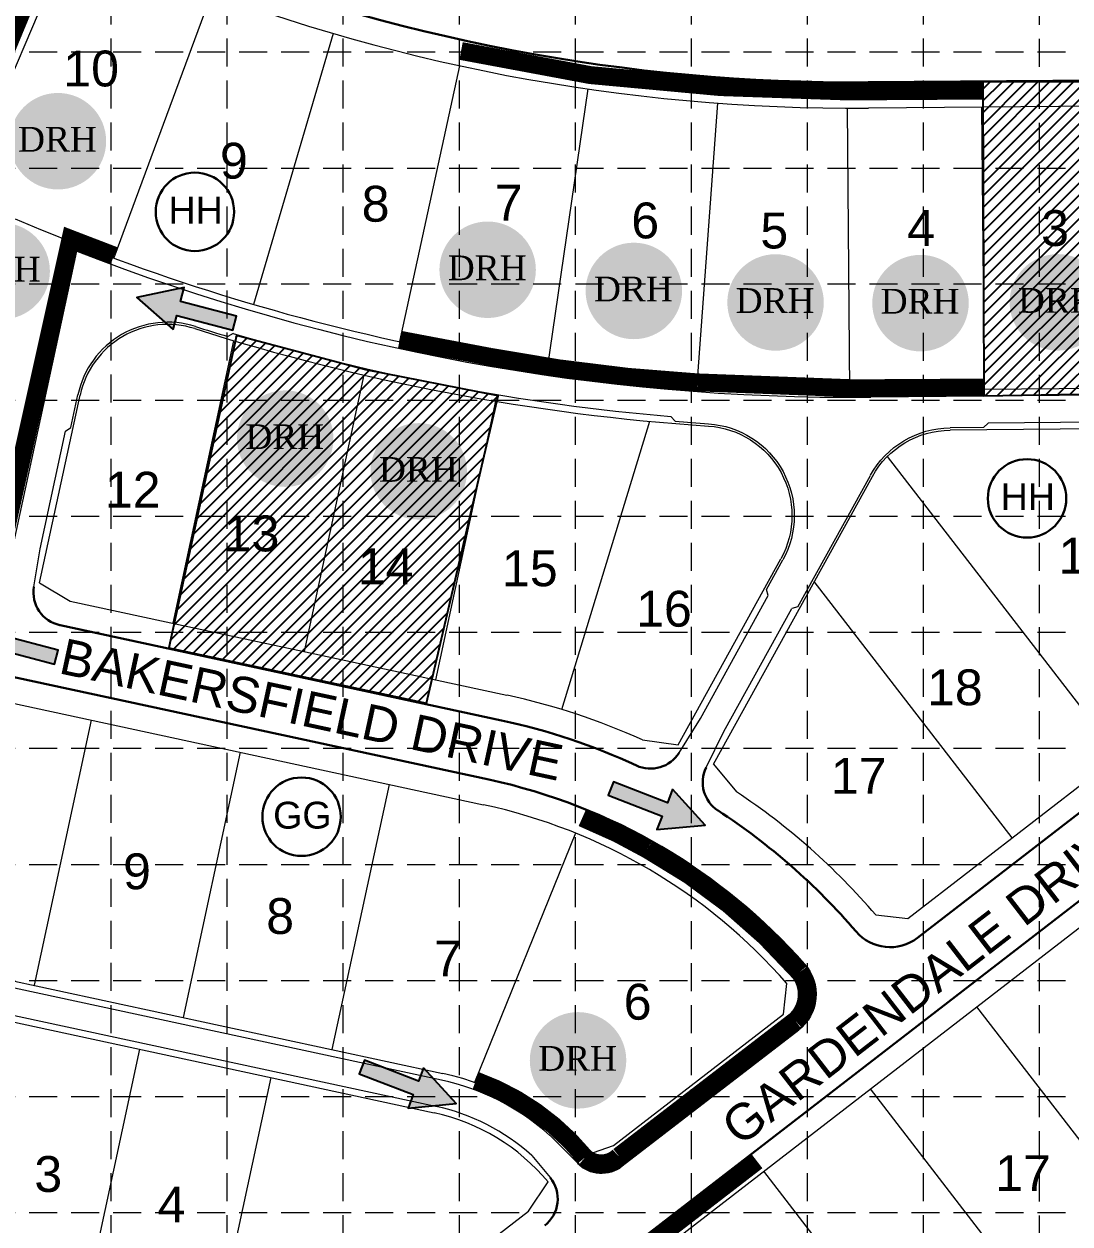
# Model space of a CAD drawing. Header units: inches. Extents: x -337 to 3817, y -1228 to 5411.
# Drawn here: x 1455 to 2389, y 3324 to 4395 of the extents above; entities that cross this region are included whole.
import ezdxf
from ezdxf.enums import TextEntityAlignment as Align

# ---------------------------------------------------------------- set-up
doc = ezdxf.new("R2010")
doc.units = ezdxf.units.IN
doc.header["$MEASUREMENT"] = 0
doc.linetypes.add('HIDDEN', pattern=[0.375, 0.25, -0.125])
for name, color, linetype, lineweight in [('0343al_GRA - Level 11', 7, 'Continuous', 0), ('0343al_GRA - Level 14', 7, 'Continuous', 0), ('0343al_GRA - Level 3', 7, 'Continuous', 0), ('0343al_GRA - Level 47', 7, 'Continuous', 0), ('0343al_GRA - Level 8', 7, 'Continuous', 0)]:
    doc.layers.add(name, color=color, linetype=linetype, lineweight=lineweight)
for name, color, linetype in [('ARROWS', 252, 'Continuous'), ('BASE', 7, 'Continuous'), ('EROSION BLANKETS', 84, 'Continuous'), ('GRID', 254, 'HIDDEN'), ('SODDED LOT', 2, 'Continuous')]:
    doc.layers.add(name, color=color, linetype=linetype)
doc.styles.add('DRHorton', font='dutcheb.ttf')
doc.styles.get("Standard").update_dxf_attribs({"font": 'ARIAL.TTF'})

# ---------------------------------------------------------------- blocks, each defined once
blk = doc.blocks.new('DRHorton')
h = blk.add_hatch(color=1)
h.paths.add_polyline_path([(78.7, 25.78, 1), (40.43, 25.78, 1)])
h.paths.add_polyline_path([(42.33, 17.91), (76.5, 17.91), (76.5, 34.87), (42.33, 34.87)], flags=24)
at = {"layer": 'BASE', "color": 176, "style": 'DRHorton'}
blk.add_text('DRH', height=9.814, dxfattribs=at).set_placement((59.39, 21.64), align=Align.CENTER)
blk = doc.blocks.new('arrow')
blk.add_lwpolyline([(-67.01, -25.36), (-59.33, -25.42), (-59.57, -56.14), (-51.89, -56.2), (-51.65, -25.48), (-43.97, -25.54), (-55.3, -2.41), (-67.01, -25.36)], close=True)
at = {"color": 254}
for points in [[(-43.97, -25.54), (-67.01, -25.36), (-55.3, -2.41), (-67.01, -25.36)], [(-59.57, -56.14), (-51.89, -56.2), (-59.33, -25.42), (-51.65, -25.48)]]:
    blk.add_solid(points, dxfattribs=at)

msp = doc.modelspace()

# ---------------------------------------------------------------- hatches: boundary and pattern name
at = {"layer": 'SODDED LOT'}
h = msp.add_hatch(dxfattribs=at)
h.set_pattern_fill('ANSI31', color=256, scale=60, style=0)
h.paths.add_polyline_path([(2431.3, 4065.2), (2429.3, 4343.2), (2310.8, 4343.2), (2311.7, 4063)])
h = msp.add_hatch(dxfattribs=at)
h.set_pattern_fill('ANSI31', color=256, scale=60, style=0)
h.paths.add_polyline_path([(1814.1, 3788.6), (1878.2, 4063.1), (1759.9, 4086.3), (1644.4, 4116.9), (1584.2, 3838)])

# ---------------------------------------------------------------- linework, layer by layer
at = {"layer": '0343al_GRA - Level 14', "color": 7, "linetype": 'Continuous', "lineweight": 30}
for p, q in [((2508.1, 4345.2), (2208.4, 4342.8)), ((1487, 3858.3), (1881.2, 3773.3)), ((1266.7, 3850.6), (1869.8, 3720.5)), ((2252.3, 3579.3), (2495.1, 3766.7)), ((1838, 3181.2), (2533, 3717.6)), ((1988.6, 3375.8), (2146.1, 3497.3))]:
    msp.add_line(p, q, dxfattribs=at)
at = {"layer": '0343al_GRA - Level 14', "color": 7, "linetype": 'Continuous', "lineweight": 13}
for p, q in [((1445.8, 3931.7), (1502, 4192.1)), ((1641.7, 4118.7), (1636.7, 4116)), ((1496.7, 4034.7), (1503, 4064)), ((2525.6, 4064.4), (2210.7, 4061.8)), ((2032.3, 4044.6), (2036, 4040.3)), ((2315.5, 4038.6), (2311.5, 4034.6)), ((2525.8, 4040.4), (2315.5, 4038.6)), ((1469.3, 3926.6), (1491.9, 4031.6)), ((1491.9, 4031.6), (1496.7, 4034.7)), ((2311.5, 4034.6), (2281.5, 4034.4)), ((2145.7, 3874.8), (2210.4, 3992)), ((1463.7, 3892.5), (1469.3, 3926.6)), ((2117.7, 3890.3), (2132.2, 3916.6)), ((2119.2, 3884.9), (2117.7, 3890.3)), ((2058.6, 3775.2), (2119.2, 3884.9)), ((2079.6, 3763.6), (2140.2, 3873.3)), ((2145.7, 3874.8), (2140.2, 3873.3)), ((2039.6, 3744.5), (2058.6, 3775.2)), ((2063.8, 3731.2), (2079.6, 3763.6)), ((1231.9, 3580.9), (1827.4, 3452.5)), ((1226.8, 3557.4), (1822.3, 3429)), ((1924.2, 3403.1), (1949.2, 3378.3)), ((1908.2, 3385.2), (1924.5, 3365.4))]:
    msp.add_line(p, q, dxfattribs=at)
at = {"layer": '0343al_GRA - Level 14', "color": 7, "linetype": 'Continuous', "lineweight": 30}
for centre, radius, start, end in [((2195.1, 5969.7), 1627, 247.9154, 270.4685), ((1759.6, 3209.3), 577, 65.2057, 77.831), ((2014.1, 3760.3), 30, 245.2057, 328.2209), ((1759.6, 3209.3), 523, 41.4435, 77.831), ((1759.6, 3209.3), 577, 40.6205, 56.9376), ((2227.9, 3611), 40, 220.6205, 307.6581)]:
    msp.add_arc(centre, radius, start, end, dxfattribs=at)
at = {"layer": '0343al_GRA - Level 14', "color": 7, "linetype": 'Continuous', "lineweight": 13}
for centre, radius, start, end in [((2195.1, 5969.7), 1908, 248.6989, 270.4685), ((1583.1, 4046.7), 82, 72.348, 167.831), ((2195.1, 5969.7), 1936, 252.348, 253.2358), ((2195.1, 5969.7), 1932, 253.3546, 265.1668), ((2195.1, 5969.7), 1936, 265.2855, 266.1734), ((1782.7, 3245.2), 212, 48.1408, 77.831), ((1782.7, 3245.2), 188, 48.1408, 77.831)]:
    msp.add_arc(centre, radius, start, end, dxfattribs=at)
at = {"layer": '0343al_GRA - Level 14', "color": 7, "linetype": 'Continuous', "lineweight": 13, "extrusion": (0, 0, -1)}
for centre, start, end in [((-2060.4, 3956.2), 93.8266, 208.9284), ((-2282.2, 3952.4), 28.9284, 89.5315)]:
    msp.add_arc(centre, 82, start, end, dxfattribs=at)
at = {"layer": '0343al_GRA - Level 14', "color": 7, "linetype": 'Continuous', "lineweight": 30, "extrusion": (0, 0, -1)}
for centre, radius, start, end in [((-1493.3, 3887.7), 30, 282.169, 9.3066), ((-2090.7, 3718), 30, 303.0624, 26.0776), ((-2121.6, 3529), 40, 138.5565, 232.3419), ((-1970.3, 3399.6), 30, 232.3419, 314.8264), ((-1901.3, 3346.3), 30, 140.6093, 232.3419)]:
    msp.add_arc(centre, radius, start, end, dxfattribs=at)
at = {"layer": '0343al_GRA - Level 3', "color": 7, "linetype": 'Continuous', "lineweight": 0}
for p, q in [((1326.3, 4073.7), (1489, 4454)), ((1622.4, 4422.3), (1534.9, 4186)), ((1730.7, 4386.4), (1659.8, 4144.6)), ((1843.6, 4357.6), (1789.9, 4111.4)), ((1958.1, 4336.8), (1922, 4087.4)), ((2073.9, 4324.2), (2055.4, 4072.9)), ((2189.7, 4319.7), (2191.8, 4067.7)), ((2508.3, 4322.2), (2208.6, 4319.8)), ((2309.7, 4320.6), (2311.8, 4068.6)), ((1433.6, 3903.6), (1497.6, 4200.2)), ((1587.9, 3860.1), (1642.3, 4112.2)), ((1705.2, 3834.8), (1758.4, 4081.6)), ((2525.6, 4070.4), (2210.6, 4067.8)), ((1468.8, 3896), (1504.9, 4063.6)), ((1822.5, 3809.5), (1876.1, 4058.1)), ((1934.8, 3783.1), (2013.4, 4040.3)), ((2525.9, 4034.4), (2281.6, 4032.4)), ((2431.8, 3741.8), (2225.6, 4008.9)), ((2070.3, 3734.2), (2212.2, 3991.1)), ((2038.7, 3751.7), (2130.4, 3917.5)), ((1468.8, 3896), (1496, 3879.9)), ((2336.8, 3668.5), (2160.3, 3897.2)), ((1496, 3879.9), (1886, 3795.8)), ((1265.2, 3827.4), (1865, 3698.1)), ((2243.7, 3596.6), (2483.5, 3781.7)), ((1514.9, 3773.6), (1463.8, 3537)), ((2006.9, 3756), (2038.7, 3751.7)), ((1647.8, 3744.9), (1596.8, 3508.3)), ((2070.3, 3734.2), (2090.9, 3709.5)), ((1780.7, 3716.2), (1729.7, 3479.7)), ((1842.2, 3160.5), (2544.6, 3702.6)), ((1947.2, 3672.7), (1857.1, 3450.1)), ((2215.1, 3599.8), (2243.7, 3596.6)), ((1203.8, 3593.1), (1828.7, 3458.3)), ((1196.2, 3557.9), (1821.1, 3423.1)), ((2132.8, 3511.1), (2135.8, 3538.6)), ((2305.1, 3517.8), (2464, 3311.9)), ((1981.1, 3394), (2132.8, 3511.1)), ((1557.9, 3479.9), (1506.9, 3243.3)), ((1675.2, 3454.6), (1624.2, 3218)), ((2210.1, 3444.5), (2369, 3238.6)), ((1951.2, 3383.6), (1981.1, 3394)), ((2115.1, 3371.1), (2274, 3165.3)), ((1905.1, 3335.4), (1922.7, 3361.6)), ((1740.7, 3208.5), (1905.1, 3335.4))]:
    msp.add_line(p, q, dxfattribs=at)
for centre, radius, start, end in [((2195.1, 5969.7), 1650, 247.9154, 270.4685), ((2195.1, 5969.7), 1902, 246.8362, 270.4685), ((1583.1, 4046.7), 80, 72.348, 167.831), ((2195.1, 5969.7), 1938, 252.348, 266.1734), ((1759.6, 3209.3), 600, 65.6602, 77.831), ((1759.6, 3209.3), 600, 40.6089, 56.4831), ((1759.6, 3209.3), 500, 41.1998, 77.831), ((1782.7, 3245.2), 218, 39.3907, 77.831), ((1782.7, 3245.2), 182, 39.7336, 77.831)]:
    msp.add_arc(centre, radius, start, end, dxfattribs=at)
at = {"layer": '0343al_GRA - Level 3', "color": 7, "linetype": 'Continuous', "lineweight": 0, "extrusion": (0, 0, -1)}
for centre, start, end in [((-2060.4, 3956.2), 93.8266, 208.9284), ((-2282.2, 3952.4), 28.9284, 89.5315)]:
    msp.add_arc(centre, 80, start, end, dxfattribs=at)
at = {"layer": '0343al_GRA - Level 8', "color": 7, "linetype": 'Continuous', "lineweight": 30}
for centre in [(1607.4, 4227.2), (2350.2, 3971.5), (1702.6, 3687.4)]:
    msp.add_circle(centre, 35, dxfattribs=at)
at = {"layer": 'EROSION BLANKETS', "const_width": 16}
for points in [[(1626.9, 4436.8), (1517.1, 4480.2, 0.394776), (1477.1, 4463.9), (1263.2, 3947.8, 0.41229), (1287.1, 3909.9), (1403.5, 3884.5, 0.383872), (1429, 3899.8), (1496.4, 4203.1), (1535.2, 4188.2)], [(1790.2, 4113.1), (1794.3, 4112.3), (1871, 4097.8, 0.032414), (2055.9, 4075), (2195.6, 4069.7), (2311.5, 4070.4)], [(1953.2, 3686.4), (1984.5, 3672.4), (2011.2, 3658.1, -0.086357), (2147, 3548.4, -0.389647), (2143.2, 3505.5), (1985.8, 3384.5, -0.389642), (1955.7, 3383.4, 0.135565), (1858.1, 3452, -0.93473)]]:
    msp.add_lwpolyline(points, format="xyb", dxfattribs=at)
for points in [[(1845, 4370.7), (1960.4, 4349.2), (2076.6, 4338.5), (2190.1, 4334.6), (2310.5, 4335.4)], [(2013.8, 3306.6), (2109.1, 3380.1)]]:
    msp.add_lwpolyline(points, dxfattribs=at)
at = {"layer": 'GRID', "color": 252, "linetype": 'HIDDEN', "lineweight": 0, "ltscale": 100}
for p, q in [((1532.8, -705.6), (1532.8, 5302.1)), ((1636.3, -705.6), (1636.3, 5302.1)), ((1739.9, -705.7), (1739.9, 5302.1)), ((1843.5, -705.7), (1843.5, 5302.1)), ((1947.1, -705.7), (1947.1, 5302.1)), ((2050.7, -705.7), (2050.7, 5302.1)), ((2154.2, -705.7), (2154.2, 5302.1)), ((2257.8, -705.7), (2257.8, 5302.1)), ((2361.4, -705.8), (2361.4, 5302.1)), ((-228, 4369.9), (3707.9, 4369.9)), ((-228, 4266.3), (3707.9, 4266.3)), ((-228, 4162.8), (3707.9, 4162.8)), ((-228, 4059.2), (3707.9, 4059.2)), ((-228, 3955.6), (3707.9, 3955.6)), ((-228, 3852), (3707.9, 3852)), ((-228, 3748.5), (3707.9, 3748.5)), ((-228, 3644.9), (3707.9, 3644.9)), ((-228, 3541.3), (3707.9, 3541.3)), ((-228, 3437.7), (3707.9, 3437.7)), ((-228, 3334.1), (3707.9, 3334.1))]:
    msp.add_line(p, q, dxfattribs=at)
at = {"layer": 'SODDED LOT'}
for points in [[(2431.3, 4065.2), (2429.3, 4343.2), (2310.8, 4343.2), (2311.7, 4063)], [(1814.1, 3788.6), (1878.2, 4063.1), (1759.9, 4086.3), (1644.4, 4116.9), (1584.2, 3838)]]:
    msp.add_lwpolyline(points, close=True, dxfattribs=at)

# ---------------------------------------------------------------- block references
at = {"layer": '0343al_GRA - Level 47', "color": 5, "xscale": 2.25, "yscale": 2.25, "zscale": 2.25}
for p in [(1351.1, 4232.2), (1300.9, 4116.3), (1734.7, 4117.5), (1865.2, 4098.6), (1991.7, 4088.3), (2121.1, 4087.7), (2243.7, 4088.4), (1554, 3966.8), (1673.2, 3937.6), (1815.4, 3412)]:
    msp.add_blockref('DRHorton', p, dxfattribs=at)
at = {"layer": 'ARROWS', "zscale": 1.68}
for p, xscale, yscale, rotation in [((1574.2, 4241.8), 1.679999999999822, 1.679999999999836, 75.85790799452344), ((1415.2, 3943.6), 1.679999999999822, 1.679999999999836, 75.85790799452344), ((2033.9, 3591.6), 1.680000000000326, 1.680000000000291, 249.3164161697968), ((1811.7, 3343.1), 1.680000000000326, 1.680000000000276, 249.3164161697968)]:
    msp.add_blockref('arrow', p, dxfattribs=dict(at, xscale=xscale, yscale=yscale, rotation=rotation))

# ---------------------------------------------------------------- texts
at = {"layer": '0343al_GRA - Level 11', "color": 7, "linetype": 'Continuous', "lineweight": 13}
for s, p in [('10', (1514.8, 4371.1)), ('9', (1642.2, 4288.8)), ('7', (1887.5, 4251.3)), ('8', (1768.7, 4250.4)), ('6', (2009.4, 4235.5)), ('5', (2124.6, 4226.5)), ('4', (2255.6, 4228.7)), ('3', (2375.2, 4228.7)), ('12', (1551.9, 3995.2)), ('13', (1658, 3956.2)), ('19', (2403.2, 3936.4)), ('14', (1777.7, 3926.8)), ('15', (1906.4, 3925.1)), ('16', (2026.1, 3889)), ('18', (2285.8, 3818.9)), ('17', (2200, 3739.9)), ('9', (1555.7, 3654.7)), ('8', (1683.5, 3614.8)), ('7', (1833.3, 3576.9)), ('6', (2002.6, 3538.3)), ('3', (1476.5, 3384.6)), ('17', (2346.6, 3385.4)), ('4', (1586.6, 3357.4))]:
    msp.add_text(s, height=32, dxfattribs=at).set_placement(p, align=Align.TOP_CENTER)
at = {"layer": '0343al_GRA - Level 47', "color": 7, "linetype": 'Continuous', "lineweight": 30}
for s, rotation, p in [('BAKERSFIELD DRIVE', 347.831, (1708.2, 3767.5)), ('GARDENDALE DRIVE', 37.6581, (2274.8, 3532.1))]:
    msp.add_text(s, height=32, rotation=rotation, dxfattribs=at).set_placement(p, align=Align.CENTER)
at = {"layer": '0343al_GRA - Level 8', "color": 7, "linetype": 'Continuous', "lineweight": 30}
for s, p in [('HH', (1608.1, 4228.7)), ('HH', (2350.9, 3973)), ('GG', (1703.3, 3688.8))]:
    msp.add_text(s, height=24, rotation=0.0642, dxfattribs=at).set_placement(p, align=Align.MIDDLE_CENTER)

doc.saveas('drawing.dxf')
